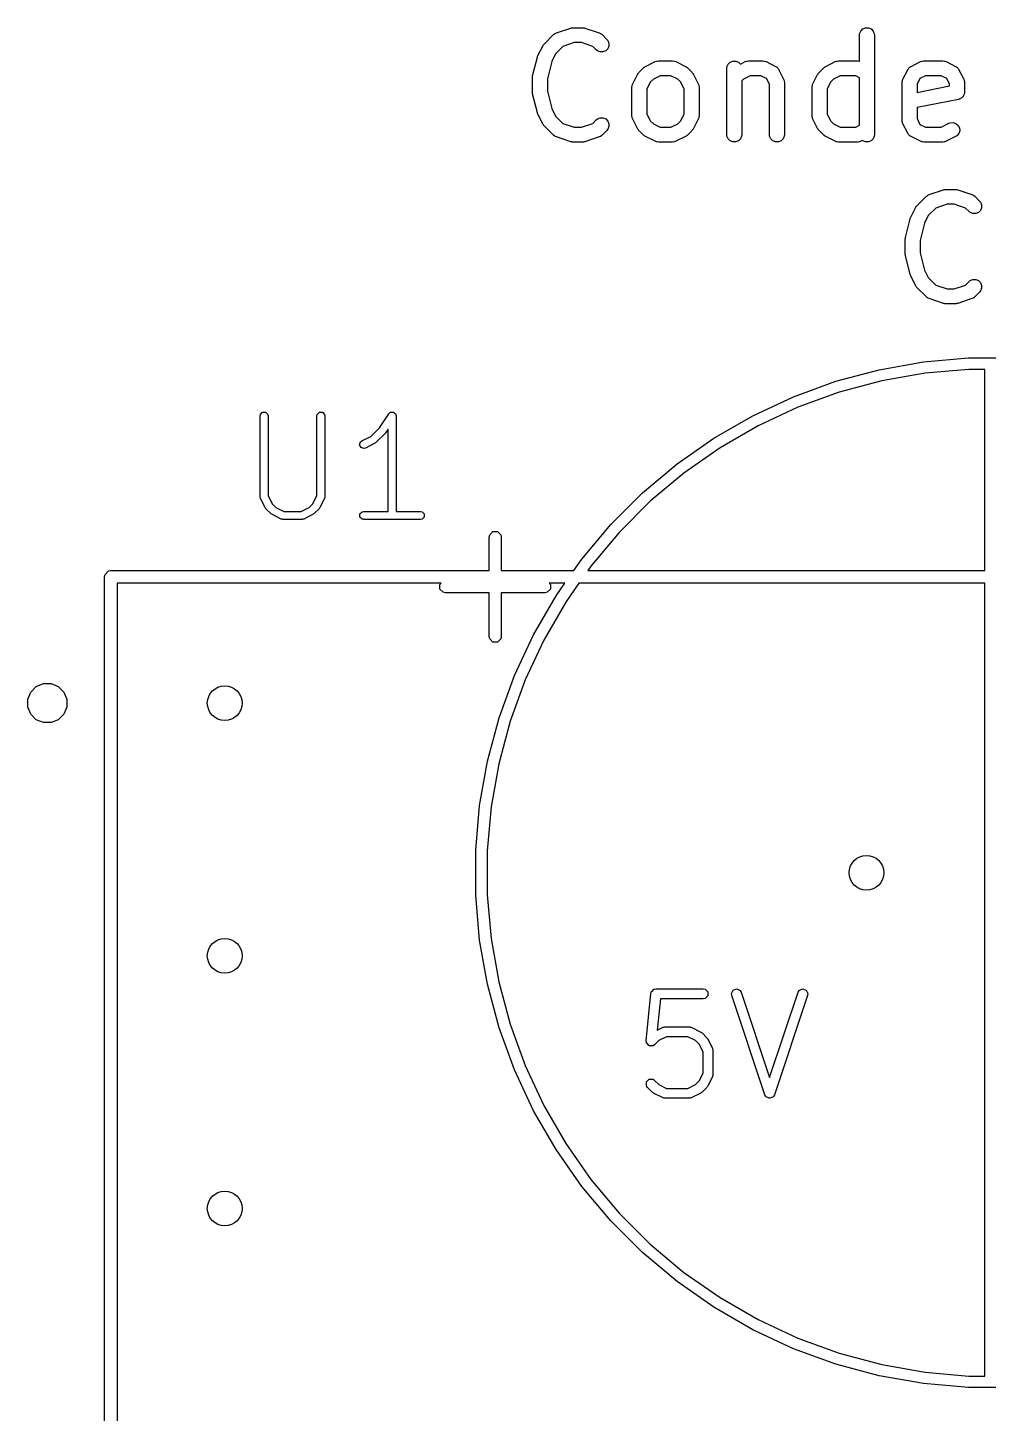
# Model space of a CAD drawing. Header units: inches. Extents: x 0.4 to 11.3, y -7.9 to -0.4.
# Drawn here: x 3.858 to 4.238, y -2.797 to -2.249 of the extents above; entities that cross this region are included whole.
import ezdxf

# ---------------------------------------------------------------- set-up
doc = ezdxf.new("R2010")
doc.units = ezdxf.units.IN
doc.header["$MEASUREMENT"] = 0
doc.layers.add('F.Silkscreen', color=41, linetype='CONTINUOUS', true_color=0xf2eda1)

msp = doc.modelspace()

# ---------------------------------------------------------------- linework, layer by layer
at = {"layer": 'F.Silkscreen', "linetype": 'CONTINUOUS'}
for p, q in [((4.06265, -2.2553), (4.0664, -2.25155)), ((4.0664, -2.25155), (4.06684, -2.25118)), ((4.06684, -2.25118), (4.06694, -2.25114)), ((4.06694, -2.25114), (4.06702, -2.25107)), ((4.06702, -2.25107), (4.06755, -2.25084)), ((4.06755, -2.25084), (4.07318, -2.24896)), ((4.07318, -2.24896), (4.07346, -2.2489)), ((4.07346, -2.2489), (4.07353, -2.24887)), ((4.07353, -2.24887), (4.07364, -2.24886)), ((4.07364, -2.24886), (4.07374, -2.24883)), ((4.07374, -2.24883), (4.07382, -2.24884)), ((4.07382, -2.24884), (4.07411, -2.24881)), ((4.07411, -2.24881), (4.07786, -2.24881)), ((4.07786, -2.24881), (4.07815, -2.24884)), ((4.07815, -2.24884), (4.07823, -2.24883)), ((4.07823, -2.24883), (4.07833, -2.24886)), ((4.07833, -2.24886), (4.07844, -2.24887)), ((4.07844, -2.24887), (4.07851, -2.2489)), ((4.07851, -2.2489), (4.07879, -2.24896)), ((4.07879, -2.24896), (4.08442, -2.25084)), ((4.08442, -2.25084), (4.08495, -2.25107)), ((4.08495, -2.25107), (4.08503, -2.25114)), ((4.08503, -2.25114), (4.08512, -2.25118)), ((4.08512, -2.25118), (4.08557, -2.25155)), ((4.08557, -2.25155), (4.08745, -2.25343)), ((4.08745, -2.25343), (4.08781, -2.25387)), ((4.08781, -2.25387), (4.08825, -2.25494)), ((4.18739, -2.25176), (4.18745, -2.25119)), ((4.18739, -2.26205), (4.18739, -2.25176)), ((4.18745, -2.25119), (4.18789, -2.25012)), ((4.18789, -2.25012), (4.1887, -2.24931)), ((4.1887, -2.24931), (4.18977, -2.24887)), ((4.18977, -2.24887), (4.19092, -2.24887)), ((4.19092, -2.24887), (4.19199, -2.24931)), ((4.19199, -2.24931), (4.1928, -2.25012)), ((4.1928, -2.25012), (4.19324, -2.25119)), ((4.19324, -2.25119), (4.1933, -2.25176)), ((4.1933, -2.25176), (4.1933, -2.29113)), ((4.06022, -2.25982), (4.06209, -2.25607)), ((4.06209, -2.25607), (4.06225, -2.25582)), ((4.06225, -2.25582), (4.06228, -2.25575)), ((4.06228, -2.25575), (4.06235, -2.25567)), ((4.06235, -2.25567), (4.0624, -2.25558)), ((4.0624, -2.25558), (4.06246, -2.25553)), ((4.06246, -2.25553), (4.06265, -2.2553)), ((4.06716, -2.25914), (4.06565, -2.26217)), ((4.07008, -2.25622), (4.06716, -2.25914)), ((4.07459, -2.25472), (4.07008, -2.25622)), ((4.07738, -2.25472), (4.07459, -2.25472)), ((4.08189, -2.25622), (4.07738, -2.25472)), ((4.08327, -2.2576), (4.08189, -2.25622)), ((4.08372, -2.25797), (4.08327, -2.2576)), ((4.08478, -2.25841), (4.08372, -2.25797)), ((4.08593, -2.25841), (4.08478, -2.25841)), ((4.087, -2.25797), (4.08593, -2.25841)), ((4.08781, -2.25715), (4.087, -2.25797)), ((4.08825, -2.25609), (4.08781, -2.25715)), ((4.08825, -2.25494), (4.08825, -2.25609)), ((4.05812, -2.26792), (4.06, -2.26042)), ((4.06, -2.26042), (4.06001, -2.26038)), ((4.06001, -2.26036), (4.0601, -2.26012)), ((4.06001, -2.26038), (4.06001, -2.26036)), ((4.0601, -2.26012), (4.06019, -2.25988)), ((4.06019, -2.25988), (4.0602, -2.25986)), ((4.0602, -2.25986), (4.06022, -2.25982)), ((4.06565, -2.26217), (4.06394, -2.269)), ((4.10014, -2.26655), (4.10202, -2.26467)), ((4.10202, -2.26467), (4.10224, -2.26449)), ((4.10224, -2.26449), (4.1023, -2.26443)), ((4.1023, -2.26443), (4.10238, -2.26437)), ((4.10238, -2.26437), (4.10247, -2.26431)), ((4.10247, -2.26431), (4.10254, -2.26428)), ((4.10254, -2.26428), (4.10279, -2.26412)), ((4.10279, -2.26412), (4.10653, -2.26225)), ((4.10653, -2.26225), (4.10708, -2.26204)), ((4.10708, -2.26204), (4.10718, -2.26203)), ((4.10718, -2.26203), (4.10728, -2.26199)), ((4.10728, -2.26199), (4.10786, -2.26194)), ((4.10786, -2.26194), (4.11348, -2.26194)), ((4.11348, -2.26194), (4.11406, -2.26199)), ((4.11406, -2.26199), (4.11415, -2.26203)), ((4.11415, -2.26203), (4.11426, -2.26204)), ((4.11426, -2.26204), (4.1148, -2.26225)), ((4.1148, -2.26225), (4.11855, -2.26412)), ((4.11855, -2.26412), (4.1188, -2.26428)), ((4.1188, -2.26428), (4.11887, -2.26431)), ((4.11887, -2.26431), (4.11895, -2.26437)), ((4.11895, -2.26437), (4.11904, -2.26443)), ((4.11904, -2.26443), (4.11909, -2.26449)), ((4.11909, -2.26449), (4.11932, -2.26467)), ((4.11932, -2.26467), (4.12119, -2.26655)), ((4.1349, -2.26489), (4.13496, -2.26431)), ((4.13496, -2.26431), (4.1354, -2.26325)), ((4.1354, -2.26325), (4.13621, -2.26243)), ((4.13621, -2.26243), (4.13728, -2.26199)), ((4.13728, -2.26199), (4.13843, -2.26199)), ((4.13843, -2.26199), (4.13949, -2.26243)), ((4.13949, -2.26243), (4.14026, -2.2632)), ((4.14026, -2.2632), (4.14216, -2.26225)), ((4.14216, -2.26225), (4.1427, -2.26204)), ((4.1427, -2.26204), (4.1428, -2.26203)), ((4.1428, -2.26203), (4.1429, -2.26199)), ((4.1429, -2.26199), (4.14348, -2.26194)), ((4.14348, -2.26194), (4.1491, -2.26194)), ((4.1491, -2.26194), (4.14968, -2.26199)), ((4.14968, -2.26199), (4.14977, -2.26203)), ((4.14977, -2.26203), (4.14988, -2.26204)), ((4.14988, -2.26204), (4.15042, -2.26225)), ((4.15042, -2.26225), (4.15417, -2.26412)), ((4.15417, -2.26412), (4.15427, -2.26418)), ((4.15427, -2.26418), (4.15431, -2.2642)), ((4.15431, -2.2642), (4.15437, -2.26425)), ((4.15437, -2.26425), (4.15466, -2.26443)), ((4.15466, -2.26443), (4.1549, -2.26471)), ((4.1549, -2.26471), (4.15518, -2.26495)), ((4.17138, -2.26655), (4.17326, -2.26467)), ((4.17326, -2.26467), (4.17349, -2.26449)), ((4.17349, -2.26449), (4.17354, -2.26443)), ((4.17354, -2.26443), (4.17363, -2.26437)), ((4.17363, -2.26437), (4.17371, -2.26431)), ((4.17371, -2.26431), (4.17378, -2.26428)), ((4.17378, -2.26428), (4.17403, -2.26412)), ((4.17403, -2.26412), (4.17778, -2.26225)), ((4.17778, -2.26225), (4.17832, -2.26204)), ((4.17832, -2.26204), (4.17842, -2.26203)), ((4.17842, -2.26203), (4.17852, -2.26199)), ((4.17852, -2.26199), (4.1791, -2.26194)), ((4.1791, -2.26194), (4.1866, -2.26194)), ((4.1866, -2.26194), (4.18717, -2.26199)), ((4.18717, -2.26199), (4.18727, -2.26203)), ((4.18727, -2.26203), (4.18738, -2.26204)), ((4.18738, -2.26204), (4.18739, -2.26205)), ((4.20676, -2.26495), (4.20704, -2.26471)), ((4.20704, -2.26471), (4.20728, -2.26443)), ((4.20728, -2.26443), (4.20757, -2.26425)), ((4.20757, -2.26425), (4.20763, -2.2642)), ((4.20763, -2.2642), (4.20768, -2.26418)), ((4.20768, -2.26418), (4.20777, -2.26412)), ((4.20777, -2.26412), (4.21152, -2.26225)), ((4.21152, -2.26225), (4.21206, -2.26204)), ((4.21206, -2.26204), (4.21217, -2.26203)), ((4.21217, -2.26203), (4.21227, -2.26199)), ((4.21227, -2.26199), (4.21284, -2.26194)), ((4.21284, -2.26194), (4.22034, -2.26194)), ((4.22034, -2.26194), (4.22092, -2.26199)), ((4.22092, -2.26199), (4.22102, -2.26203)), ((4.22102, -2.26203), (4.22112, -2.26204)), ((4.22112, -2.26204), (4.22166, -2.26225)), ((4.22166, -2.26225), (4.22541, -2.26412)), ((4.22541, -2.26412), (4.22551, -2.26418)), ((4.22551, -2.26418), (4.22555, -2.2642)), ((4.22555, -2.2642), (4.22561, -2.26425)), ((4.22561, -2.26425), (4.2259, -2.26443)), ((4.2259, -2.26443), (4.22614, -2.26471)), ((4.22614, -2.26471), (4.22642, -2.26495)), ((4.05803, -2.26864), (4.05804, -2.26854)), ((4.05803, -2.27426), (4.05803, -2.26864)), ((4.05804, -2.26849), (4.05807, -2.26828)), ((4.05804, -2.26854), (4.05804, -2.26849)), ((4.05807, -2.26828), (4.05809, -2.26806)), ((4.05809, -2.26806), (4.05811, -2.26802)), ((4.05811, -2.26802), (4.05812, -2.26792)), ((4.06394, -2.269), (4.06394, -2.2739)), ((4.09772, -2.27107), (4.09959, -2.26732)), ((4.09959, -2.26732), (4.09975, -2.26707)), ((4.09975, -2.26707), (4.09978, -2.267)), ((4.09978, -2.267), (4.09984, -2.26692)), ((4.09984, -2.26692), (4.0999, -2.26683)), ((4.0999, -2.26683), (4.09996, -2.26678)), ((4.09996, -2.26678), (4.10014, -2.26655)), ((4.10585, -2.26919), (4.10466, -2.27039)), ((4.10855, -2.26784), (4.10585, -2.26919)), ((4.11278, -2.26784), (4.10855, -2.26784)), ((4.11548, -2.26919), (4.11278, -2.26784)), ((4.11668, -2.27039), (4.11548, -2.26919)), ((4.12119, -2.26655), (4.12138, -2.26678)), ((4.12138, -2.26678), (4.12144, -2.26683)), ((4.12144, -2.26683), (4.12149, -2.26692)), ((4.12149, -2.26692), (4.12156, -2.267)), ((4.12156, -2.267), (4.12159, -2.26707)), ((4.12159, -2.26707), (4.12174, -2.26732)), ((4.12174, -2.26732), (4.12362, -2.27107)), ((4.1349, -2.29113), (4.1349, -2.26489)), ((4.14148, -2.26919), (4.1408, -2.26986)), ((4.1408, -2.26986), (4.1408, -2.29113)), ((4.14417, -2.26784), (4.14148, -2.26919)), ((4.1484, -2.26784), (4.14417, -2.26784)), ((4.15065, -2.26896), (4.1484, -2.26784)), ((4.15177, -2.27121), (4.15065, -2.26896)), ((4.15518, -2.26495), (4.15537, -2.26524)), ((4.15537, -2.26524), (4.15541, -2.2653)), ((4.15541, -2.2653), (4.15543, -2.26535)), ((4.15543, -2.26535), (4.15549, -2.26544)), ((4.15549, -2.26544), (4.15737, -2.26919)), ((4.15737, -2.26919), (4.15757, -2.26973)), ((4.15757, -2.26973), (4.15758, -2.26984)), ((4.15758, -2.26984), (4.15762, -2.26994)), ((4.15762, -2.26994), (4.15768, -2.27051)), ((4.16896, -2.27107), (4.17083, -2.26732)), ((4.17083, -2.26732), (4.17099, -2.26707)), ((4.17099, -2.26707), (4.17102, -2.267)), ((4.17102, -2.267), (4.17108, -2.26692)), ((4.17108, -2.26692), (4.17114, -2.26683)), ((4.17114, -2.26683), (4.1712, -2.26678)), ((4.1712, -2.26678), (4.17138, -2.26655)), ((4.1771, -2.26919), (4.1759, -2.27039)), ((4.17979, -2.26784), (4.1771, -2.26919)), ((4.1859, -2.26784), (4.17979, -2.26784)), ((4.18739, -2.26859), (4.1859, -2.26784)), ((4.18739, -2.28743), (4.18739, -2.26859)), ((4.20427, -2.27051), (4.20432, -2.26994)), ((4.20432, -2.26994), (4.20436, -2.26984)), ((4.20436, -2.26984), (4.20437, -2.26973)), ((4.20437, -2.26973), (4.20458, -2.26919)), ((4.20458, -2.26919), (4.20645, -2.26544)), ((4.20645, -2.26544), (4.20651, -2.26535)), ((4.20651, -2.26535), (4.20653, -2.2653)), ((4.20653, -2.2653), (4.20658, -2.26524)), ((4.20658, -2.26524), (4.20676, -2.26495)), ((4.21129, -2.26896), (4.21017, -2.27121)), ((4.21354, -2.26784), (4.21129, -2.26896)), ((4.21964, -2.26784), (4.21354, -2.26784)), ((4.22189, -2.26896), (4.21964, -2.26784)), ((4.22301, -2.27121), (4.22189, -2.26896)), ((4.22642, -2.26495), (4.22661, -2.26524)), ((4.22661, -2.26524), (4.22666, -2.2653)), ((4.22666, -2.2653), (4.22667, -2.26535)), ((4.22667, -2.26535), (4.22673, -2.26544)), ((4.22673, -2.26544), (4.22861, -2.26919)), ((4.22861, -2.26919), (4.22881, -2.26973)), ((4.22881, -2.26973), (4.22882, -2.26984)), ((4.22882, -2.26984), (4.22886, -2.26994)), ((4.22886, -2.26994), (4.22892, -2.27051)), ((4.05804, -2.27436), (4.05803, -2.27426)), ((4.05804, -2.27441), (4.05804, -2.27436)), ((4.05807, -2.27462), (4.05804, -2.27441)), ((4.05809, -2.27484), (4.05807, -2.27462)), ((4.05811, -2.27488), (4.05809, -2.27484)), ((4.05812, -2.27498), (4.05811, -2.27488)), ((4.06, -2.28248), (4.05812, -2.27498)), ((4.06394, -2.2739), (4.06565, -2.28073)), ((4.0974, -2.27239), (4.09746, -2.27181)), ((4.0974, -2.28364), (4.0974, -2.27239)), ((4.09746, -2.27181), (4.0975, -2.27171)), ((4.0975, -2.27171), (4.09751, -2.27161)), ((4.09751, -2.27161), (4.09772, -2.27107)), ((4.10466, -2.27039), (4.10331, -2.27308)), ((4.10331, -2.27308), (4.10331, -2.28294)), ((4.11803, -2.27308), (4.11668, -2.27039)), ((4.11803, -2.28294), (4.11803, -2.27308)), ((4.12362, -2.27107), (4.12383, -2.27161)), ((4.12383, -2.27161), (4.12383, -2.27171)), ((4.12383, -2.27171), (4.12387, -2.27181)), ((4.12387, -2.27181), (4.12393, -2.27239)), ((4.12393, -2.27239), (4.12393, -2.28364)), ((4.15177, -2.29113), (4.15177, -2.27121)), ((4.15768, -2.27051), (4.15768, -2.29113)), ((4.16864, -2.27239), (4.1687, -2.27181)), ((4.16864, -2.28364), (4.16864, -2.27239)), ((4.1687, -2.27181), (4.16874, -2.27171)), ((4.16874, -2.27171), (4.16875, -2.27161)), ((4.16875, -2.27161), (4.16896, -2.27107)), ((4.1759, -2.27039), (4.17455, -2.27308)), ((4.17455, -2.27308), (4.17455, -2.28294)), ((4.20427, -2.28551), (4.20427, -2.27051)), ((4.21017, -2.27121), (4.21017, -2.27441)), ((4.21017, -2.27441), (4.22301, -2.27184)), ((4.22301, -2.27184), (4.22301, -2.27121)), ((4.22853, -2.27563), (4.22842, -2.2759)), ((4.22869, -2.27539), (4.22853, -2.27563)), ((4.22875, -2.27511), (4.22869, -2.27539)), ((4.22886, -2.27484), (4.22875, -2.27511)), ((4.22892, -2.27426), (4.22886, -2.27484)), ((4.22892, -2.27051), (4.22892, -2.27426)), ((4.06565, -2.28073), (4.06716, -2.28376)), ((4.22654, -2.27716), (4.21017, -2.28043)), ((4.21017, -2.28043), (4.21017, -2.28481)), ((4.2271, -2.27699), (4.22654, -2.27716)), ((4.22734, -2.27683), (4.2271, -2.27699)), ((4.22761, -2.27672), (4.22734, -2.27683)), ((4.22781, -2.27651), (4.22761, -2.27672)), ((4.22806, -2.27635), (4.22781, -2.27651)), ((4.22822, -2.27611), (4.22806, -2.27635)), ((4.22842, -2.2759), (4.22822, -2.27611)), ((4.06001, -2.28252), (4.06, -2.28248)), ((4.06001, -2.28254), (4.06001, -2.28252)), ((4.0601, -2.28278), (4.06001, -2.28254)), ((4.06019, -2.28302), (4.0601, -2.28278)), ((4.0602, -2.28304), (4.06019, -2.28302)), ((4.06022, -2.28308), (4.0602, -2.28304)), ((4.06209, -2.28683), (4.06022, -2.28308)), ((4.06716, -2.28376), (4.07008, -2.28668)), ((4.07008, -2.28668), (4.07459, -2.28818)), ((4.07738, -2.28818), (4.08189, -2.28668)), ((4.08189, -2.28668), (4.08327, -2.2853)), ((4.08327, -2.2853), (4.08372, -2.28493)), ((4.08372, -2.28493), (4.08478, -2.28449)), ((4.08478, -2.28449), (4.08593, -2.28449)), ((4.08593, -2.28449), (4.087, -2.28493)), ((4.087, -2.28493), (4.08781, -2.28574)), ((4.08781, -2.28574), (4.08825, -2.28681)), ((4.08825, -2.28681), (4.08825, -2.28796)), ((4.09746, -2.28421), (4.0974, -2.28364)), ((4.0975, -2.28431), (4.09746, -2.28421)), ((4.09751, -2.28442), (4.0975, -2.28431)), ((4.09772, -2.28496), (4.09751, -2.28442)), ((4.09959, -2.28871), (4.09772, -2.28496)), ((4.10331, -2.28294), (4.10466, -2.28564)), ((4.10466, -2.28564), (4.10585, -2.28683)), ((4.11548, -2.28683), (4.11668, -2.28564)), ((4.11668, -2.28564), (4.11803, -2.28294)), ((4.12362, -2.28496), (4.12174, -2.28871)), ((4.12383, -2.28442), (4.12362, -2.28496)), ((4.12387, -2.28421), (4.12383, -2.28431)), ((4.12383, -2.28431), (4.12383, -2.28442)), ((4.12393, -2.28364), (4.12387, -2.28421)), ((4.1687, -2.28421), (4.16864, -2.28364)), ((4.16874, -2.28431), (4.1687, -2.28421)), ((4.16875, -2.28442), (4.16874, -2.28431)), ((4.16896, -2.28496), (4.16875, -2.28442)), ((4.17083, -2.28871), (4.16896, -2.28496)), ((4.17455, -2.28294), (4.1759, -2.28564)), ((4.1759, -2.28564), (4.1771, -2.28683)), ((4.20432, -2.28609), (4.20427, -2.28551)), ((4.20436, -2.28618), (4.20432, -2.28609)), ((4.20437, -2.28629), (4.20436, -2.28618)), ((4.20458, -2.28683), (4.20437, -2.28629)), ((4.21017, -2.28481), (4.21129, -2.28706)), ((4.21964, -2.28818), (4.22277, -2.28662)), ((4.22277, -2.28662), (4.22331, -2.28641)), ((4.22331, -2.28641), (4.22446, -2.28633)), ((4.22446, -2.28633), (4.22555, -2.28669)), ((4.22555, -2.28669), (4.22642, -2.28745)), ((4.06225, -2.28708), (4.06209, -2.28683)), ((4.06228, -2.28715), (4.06225, -2.28708)), ((4.06235, -2.28723), (4.06228, -2.28715)), ((4.0624, -2.28732), (4.06235, -2.28723)), ((4.06246, -2.28737), (4.0624, -2.28732)), ((4.06265, -2.2876), (4.06246, -2.28737)), ((4.0664, -2.29135), (4.06265, -2.2876)), ((4.06684, -2.29171), (4.0664, -2.29135)), ((4.06694, -2.29176), (4.06684, -2.29171)), ((4.06702, -2.29183), (4.06694, -2.29176)), ((4.06755, -2.29206), (4.06702, -2.29183)), ((4.07318, -2.29394), (4.06755, -2.29206)), ((4.07459, -2.28818), (4.07738, -2.28818)), ((4.08442, -2.29206), (4.07879, -2.29394)), ((4.08495, -2.29183), (4.08442, -2.29206)), ((4.08503, -2.29176), (4.08495, -2.29183)), ((4.08512, -2.29171), (4.08503, -2.29176)), ((4.08557, -2.29135), (4.08512, -2.29171)), ((4.08745, -2.28947), (4.08557, -2.29135)), ((4.08781, -2.28903), (4.08745, -2.28947)), ((4.08825, -2.28796), (4.08781, -2.28903)), ((4.09975, -2.28895), (4.09959, -2.28871)), ((4.09978, -2.28903), (4.09975, -2.28895)), ((4.09984, -2.28911), (4.09978, -2.28903)), ((4.0999, -2.2892), (4.09984, -2.28911)), ((4.09996, -2.28925), (4.0999, -2.2892)), ((4.10014, -2.28947), (4.09996, -2.28925)), ((4.10202, -2.29135), (4.10014, -2.28947)), ((4.10224, -2.29153), (4.10202, -2.29135)), ((4.1023, -2.29159), (4.10224, -2.29153)), ((4.10238, -2.29165), (4.1023, -2.29159)), ((4.10247, -2.29171), (4.10238, -2.29165)), ((4.10254, -2.29174), (4.10247, -2.29171)), ((4.10279, -2.2919), (4.10254, -2.29174)), ((4.10653, -2.29378), (4.10279, -2.2919)), ((4.10585, -2.28683), (4.10855, -2.28818)), ((4.10855, -2.28818), (4.11278, -2.28818)), ((4.11278, -2.28818), (4.11548, -2.28683)), ((4.11855, -2.2919), (4.1148, -2.29378)), ((4.1188, -2.29174), (4.11855, -2.2919)), ((4.11887, -2.29171), (4.1188, -2.29174)), ((4.11895, -2.29165), (4.11887, -2.29171)), ((4.11904, -2.29159), (4.11895, -2.29165)), ((4.11909, -2.29153), (4.11904, -2.29159)), ((4.11932, -2.29135), (4.11909, -2.29153)), ((4.12119, -2.28947), (4.11932, -2.29135)), ((4.12138, -2.28925), (4.12119, -2.28947)), ((4.12144, -2.2892), (4.12138, -2.28925)), ((4.12149, -2.28911), (4.12144, -2.2892)), ((4.12156, -2.28903), (4.12149, -2.28911)), ((4.12159, -2.28895), (4.12156, -2.28903)), ((4.12174, -2.28871), (4.12159, -2.28895)), ((4.13496, -2.29171), (4.1349, -2.29113)), ((4.1354, -2.29278), (4.13496, -2.29171)), ((4.14075, -2.29171), (4.14031, -2.29278)), ((4.1408, -2.29113), (4.14075, -2.29171)), ((4.15183, -2.29171), (4.15177, -2.29113)), ((4.15227, -2.29278), (4.15183, -2.29171)), ((4.15762, -2.29171), (4.15718, -2.29278)), ((4.15768, -2.29113), (4.15762, -2.29171)), ((4.17099, -2.28895), (4.17083, -2.28871)), ((4.17102, -2.28903), (4.17099, -2.28895)), ((4.17108, -2.28911), (4.17102, -2.28903)), ((4.17114, -2.2892), (4.17108, -2.28911)), ((4.1712, -2.28925), (4.17114, -2.2892)), ((4.17138, -2.28947), (4.1712, -2.28925)), ((4.17326, -2.29135), (4.17138, -2.28947)), ((4.17349, -2.29153), (4.17326, -2.29135)), ((4.17354, -2.29159), (4.17349, -2.29153)), ((4.17363, -2.29165), (4.17354, -2.29159)), ((4.17371, -2.29171), (4.17363, -2.29165)), ((4.17378, -2.29174), (4.17371, -2.29171)), ((4.17403, -2.2919), (4.17378, -2.29174)), ((4.17778, -2.29378), (4.17403, -2.2919)), ((4.1771, -2.28683), (4.17979, -2.28818)), ((4.17979, -2.28818), (4.1859, -2.28818)), ((4.1859, -2.28818), (4.18739, -2.28743)), ((4.19324, -2.29171), (4.1928, -2.29278)), ((4.1933, -2.29113), (4.19324, -2.29171)), ((4.20645, -2.29058), (4.20458, -2.28683)), ((4.20651, -2.29068), (4.20645, -2.29058)), ((4.20653, -2.29072), (4.20651, -2.29068)), ((4.20658, -2.29078), (4.20653, -2.29072)), ((4.20676, -2.29107), (4.20658, -2.29078)), ((4.20704, -2.29131), (4.20676, -2.29107)), ((4.20728, -2.29159), (4.20704, -2.29131)), ((4.20757, -2.29178), (4.20728, -2.29159)), ((4.20763, -2.29183), (4.20757, -2.29178)), ((4.20768, -2.29184), (4.20763, -2.29183)), ((4.20777, -2.2919), (4.20768, -2.29184)), ((4.21152, -2.29378), (4.20777, -2.2919)), ((4.21129, -2.28706), (4.21354, -2.28818)), ((4.21354, -2.28818), (4.21964, -2.28818)), ((4.22541, -2.2919), (4.22166, -2.29378)), ((4.2259, -2.29159), (4.22541, -2.2919)), ((4.22666, -2.29072), (4.2259, -2.29159)), ((4.22642, -2.28745), (4.22694, -2.28848)), ((4.22702, -2.28963), (4.22666, -2.29072)), ((4.22694, -2.28848), (4.22702, -2.28963)), ((4.07346, -2.294), (4.07318, -2.29394)), ((4.07353, -2.29403), (4.07346, -2.294)), ((4.07364, -2.29404), (4.07353, -2.29403)), ((4.07374, -2.29406), (4.07364, -2.29404)), ((4.07382, -2.29406), (4.07374, -2.29406)), ((4.07411, -2.29409), (4.07382, -2.29406)), ((4.07786, -2.29409), (4.07411, -2.29409)), ((4.07815, -2.29406), (4.07786, -2.29409)), ((4.07823, -2.29406), (4.07815, -2.29406)), ((4.07833, -2.29404), (4.07823, -2.29406)), ((4.07844, -2.29403), (4.07833, -2.29404)), ((4.07851, -2.294), (4.07844, -2.29403)), ((4.07879, -2.29394), (4.07851, -2.294)), ((4.10708, -2.29398), (4.10653, -2.29378)), ((4.10718, -2.29399), (4.10708, -2.29398)), ((4.10728, -2.29403), (4.10718, -2.29399)), ((4.10786, -2.29409), (4.10728, -2.29403)), ((4.11348, -2.29409), (4.10786, -2.29409)), ((4.11406, -2.29403), (4.11348, -2.29409)), ((4.11415, -2.29399), (4.11406, -2.29403)), ((4.11426, -2.29398), (4.11415, -2.29399)), ((4.1148, -2.29378), (4.11426, -2.29398)), ((4.13621, -2.29359), (4.1354, -2.29278)), ((4.13728, -2.29403), (4.13621, -2.29359)), ((4.13843, -2.29403), (4.13728, -2.29403)), ((4.13949, -2.29359), (4.13843, -2.29403)), ((4.14031, -2.29278), (4.13949, -2.29359)), ((4.15308, -2.29359), (4.15227, -2.29278)), ((4.15415, -2.29403), (4.15308, -2.29359)), ((4.1553, -2.29403), (4.15415, -2.29403)), ((4.15636, -2.29359), (4.1553, -2.29403)), ((4.15718, -2.29278), (4.15636, -2.29359)), ((4.17832, -2.29398), (4.17778, -2.29378)), ((4.17842, -2.29399), (4.17832, -2.29398)), ((4.17852, -2.29403), (4.17842, -2.29399)), ((4.1791, -2.29409), (4.17852, -2.29403)), ((4.1866, -2.29409), (4.1791, -2.29409)), ((4.18717, -2.29403), (4.1866, -2.29409)), ((4.18727, -2.29399), (4.18717, -2.29403)), ((4.18738, -2.29398), (4.18727, -2.29399)), ((4.18792, -2.29378), (4.18738, -2.29398)), ((4.18857, -2.29345), (4.18792, -2.29378)), ((4.1887, -2.29359), (4.18857, -2.29345)), ((4.18977, -2.29403), (4.1887, -2.29359)), ((4.19092, -2.29403), (4.18977, -2.29403)), ((4.19199, -2.29359), (4.19092, -2.29403)), ((4.1928, -2.29278), (4.19199, -2.29359)), ((4.21206, -2.29398), (4.21152, -2.29378)), ((4.21217, -2.29399), (4.21206, -2.29398)), ((4.21227, -2.29403), (4.21217, -2.29399)), ((4.21284, -2.29409), (4.21227, -2.29403)), ((4.22034, -2.29409), (4.21284, -2.29409)), ((4.22092, -2.29403), (4.22034, -2.29409)), ((4.22102, -2.29399), (4.22092, -2.29403)), ((4.22112, -2.29398), (4.22102, -2.29399)), ((4.22166, -2.29378), (4.22112, -2.29398)), ((4.21499, -2.31481), (4.22061, -2.31294)), ((4.22061, -2.31294), (4.2209, -2.31287)), ((4.2209, -2.31287), (4.22097, -2.31284)), ((4.22097, -2.31284), (4.22107, -2.31283)), ((4.22107, -2.31283), (4.22118, -2.31281)), ((4.22118, -2.31281), (4.22125, -2.31282)), ((4.22125, -2.31282), (4.22155, -2.31279)), ((4.22155, -2.31279), (4.2253, -2.31279)), ((4.2253, -2.31279), (4.22559, -2.31282)), ((4.22559, -2.31282), (4.22566, -2.31281)), ((4.22566, -2.31281), (4.22577, -2.31283)), ((4.22577, -2.31283), (4.22587, -2.31284)), ((4.22587, -2.31284), (4.22594, -2.31287)), ((4.22594, -2.31287), (4.22623, -2.31294)), ((4.22623, -2.31294), (4.23185, -2.31481)), ((4.20972, -2.31972), (4.20978, -2.31964)), ((4.20978, -2.31964), (4.20984, -2.31955)), ((4.20984, -2.31955), (4.2099, -2.3195)), ((4.2099, -2.3195), (4.21008, -2.31928)), ((4.21008, -2.31928), (4.21383, -2.31553)), ((4.21383, -2.31553), (4.21428, -2.31516)), ((4.21428, -2.31516), (4.21438, -2.31512)), ((4.21438, -2.31512), (4.21446, -2.31505)), ((4.21446, -2.31505), (4.21499, -2.31481)), ((4.22202, -2.31869), (4.21752, -2.3202)), ((4.22482, -2.31869), (4.22202, -2.31869)), ((4.22932, -2.3202), (4.22482, -2.31869)), ((4.23185, -2.31481), (4.23238, -2.31505)), ((4.23238, -2.31505), (4.23246, -2.31512)), ((4.23246, -2.31512), (4.23256, -2.31516)), ((4.23256, -2.31516), (4.23301, -2.31553)), ((4.23301, -2.31553), (4.23488, -2.3174)), ((4.23488, -2.3174), (4.23525, -2.31785)), ((4.23525, -2.31785), (4.23569, -2.31891)), ((4.23569, -2.31891), (4.23569, -2.32007)), ((4.20556, -2.3319), (4.20743, -2.3244)), ((4.20743, -2.3244), (4.20745, -2.32436)), ((4.20745, -2.32433), (4.20754, -2.32409)), ((4.20745, -2.32436), (4.20745, -2.32433)), ((4.20754, -2.32409), (4.20763, -2.32385)), ((4.20763, -2.32385), (4.20764, -2.32384)), ((4.20764, -2.32384), (4.20766, -2.32379)), ((4.20766, -2.32379), (4.20953, -2.32004)), ((4.20953, -2.32004), (4.20969, -2.3198)), ((4.20969, -2.3198), (4.20972, -2.31972)), ((4.2146, -2.32311), (4.21308, -2.32615)), ((4.21752, -2.3202), (4.2146, -2.32311)), ((4.23071, -2.32158), (4.22932, -2.3202)), ((4.23115, -2.32195), (4.23071, -2.32158)), ((4.23222, -2.32239), (4.23115, -2.32195)), ((4.23337, -2.32239), (4.23222, -2.32239)), ((4.23443, -2.32195), (4.23337, -2.32239)), ((4.23525, -2.32113), (4.23443, -2.32195)), ((4.23569, -2.32007), (4.23525, -2.32113)), ((4.21308, -2.32615), (4.21138, -2.33298)), ((4.20547, -2.33247), (4.20551, -2.33225)), ((4.20548, -2.33251), (4.20547, -2.33247)), ((4.20547, -2.33261), (4.20548, -2.33251)), ((4.20547, -2.33824), (4.20547, -2.33261)), ((4.20551, -2.33225), (4.20553, -2.33204)), ((4.20553, -2.33204), (4.20554, -2.332)), ((4.20554, -2.332), (4.20556, -2.3319)), ((4.21138, -2.33298), (4.21138, -2.33787)), ((4.20548, -2.33834), (4.20547, -2.33824)), ((4.20547, -2.33838), (4.20548, -2.33834)), ((4.20551, -2.3386), (4.20547, -2.33838)), ((4.20553, -2.33881), (4.20551, -2.3386)), ((4.20554, -2.33885), (4.20553, -2.33881)), ((4.20556, -2.33895), (4.20554, -2.33885)), ((4.20743, -2.34645), (4.20556, -2.33895)), ((4.21138, -2.33787), (4.21308, -2.34471)), ((4.20745, -2.3465), (4.20743, -2.34645)), ((4.20745, -2.34652), (4.20745, -2.3465)), ((4.20754, -2.34676), (4.20745, -2.34652)), ((4.20763, -2.347), (4.20754, -2.34676)), ((4.20764, -2.34702), (4.20763, -2.347)), ((4.20766, -2.34706), (4.20764, -2.34702)), ((4.20953, -2.35081), (4.20766, -2.34706)), ((4.21308, -2.34471), (4.2146, -2.34774)), ((4.20969, -2.35106), (4.20953, -2.35081)), ((4.20972, -2.35113), (4.20969, -2.35106)), ((4.20978, -2.35121), (4.20972, -2.35113)), ((4.20984, -2.3513), (4.20978, -2.35121)), ((4.2099, -2.35135), (4.20984, -2.3513)), ((4.21008, -2.35157), (4.2099, -2.35135)), ((4.21383, -2.35532), (4.21008, -2.35157)), ((4.2146, -2.34774), (4.21752, -2.35066)), ((4.21752, -2.35066), (4.22202, -2.35216)), ((4.22202, -2.35216), (4.22482, -2.35216)), ((4.22482, -2.35216), (4.22932, -2.35066)), ((4.22932, -2.35066), (4.23071, -2.34927)), ((4.23071, -2.34927), (4.23115, -2.34891)), ((4.23115, -2.34891), (4.23222, -2.34847)), ((4.23222, -2.34847), (4.23337, -2.34847)), ((4.23337, -2.34847), (4.23443, -2.34891)), ((4.23443, -2.34891), (4.23525, -2.34972)), ((4.23525, -2.34972), (4.23569, -2.35079)), ((4.23569, -2.35194), (4.23525, -2.353)), ((4.23569, -2.35079), (4.23569, -2.35194)), ((4.21428, -2.35569), (4.21383, -2.35532)), ((4.21438, -2.35573), (4.21428, -2.35569)), ((4.21446, -2.3558), (4.21438, -2.35573)), ((4.21499, -2.35604), (4.21446, -2.3558)), ((4.22061, -2.35791), (4.21499, -2.35604)), ((4.2209, -2.35798), (4.22061, -2.35791)), ((4.22097, -2.35801), (4.2209, -2.35798)), ((4.22107, -2.35802), (4.22097, -2.35801)), ((4.22118, -2.35804), (4.22107, -2.35802)), ((4.22125, -2.35804), (4.22118, -2.35804)), ((4.22155, -2.35806), (4.22125, -2.35804)), ((4.2253, -2.35806), (4.22155, -2.35806)), ((4.22559, -2.35804), (4.2253, -2.35806)), ((4.22566, -2.35804), (4.22559, -2.35804)), ((4.22577, -2.35802), (4.22566, -2.35804)), ((4.22587, -2.35801), (4.22577, -2.35802)), ((4.22594, -2.35798), (4.22587, -2.35801)), ((4.22623, -2.35791), (4.22594, -2.35798)), ((4.23185, -2.35604), (4.22623, -2.35791)), ((4.23238, -2.3558), (4.23185, -2.35604)), ((4.23246, -2.35573), (4.23238, -2.3558)), ((4.23256, -2.35569), (4.23246, -2.35573)), ((4.23301, -2.35532), (4.23256, -2.35569)), ((4.23488, -2.35345), (4.23301, -2.35532)), ((4.23525, -2.353), (4.23488, -2.35345)), ((4.21274, -2.38108), (4.23046, -2.37952)), ((4.23046, -2.37952), (4.24825, -2.37952)), ((4.17803, -2.38877), (4.19522, -2.38416)), ((4.19522, -2.38416), (4.21274, -2.38108)), ((4.23066, -2.38406), (4.21333, -2.38557)), ((4.23699, -2.38406), (4.23066, -2.38406)), ((4.23699, -2.46364), (4.23699, -2.38406)), ((4.16131, -2.39485), (4.17803, -2.38877)), ((4.1962, -2.38859), (4.17939, -2.39309)), ((4.21333, -2.38557), (4.1962, -2.38859)), ((4.14519, -2.40237), (4.16131, -2.39485)), ((4.17939, -2.39309), (4.16305, -2.39904)), ((3.95032, -2.4025), (3.95044, -2.4019)), ((3.95044, -2.4019), (3.95129, -2.40104)), ((3.95129, -2.40104), (3.9525, -2.40104)), ((3.9525, -2.40104), (3.95335, -2.4019)), ((3.95335, -2.4019), (3.95347, -2.4025)), ((3.97282, -2.4025), (3.97294, -2.4019)), ((3.97294, -2.4019), (3.97379, -2.40104)), ((3.97379, -2.40104), (3.97499, -2.40104)), ((3.97499, -2.40104), (3.97585, -2.4019)), ((3.97585, -2.4019), (3.97597, -2.4025)), ((3.99754, -2.40712), (4.0012, -2.40162)), ((4.0012, -2.40162), (4.00164, -2.40119)), ((4.00164, -2.40119), (4.00179, -2.40116)), ((4.00179, -2.40116), (4.00191, -2.40104)), ((4.00191, -2.40104), (4.00237, -2.40104)), ((4.00237, -2.40104), (4.00282, -2.40095)), ((4.00282, -2.40095), (4.00295, -2.40104)), ((4.00295, -2.40104), (4.00311, -2.40104)), ((4.00311, -2.40104), (4.00344, -2.40137)), ((4.00344, -2.40137), (4.00382, -2.40162)), ((4.00382, -2.40162), (4.00385, -2.40178)), ((4.00385, -2.40178), (4.00397, -2.4019)), ((4.00397, -2.4019), (4.00409, -2.4025)), ((4.16305, -2.39904), (4.14728, -2.4064)), ((3.95032, -2.43437), (3.95032, -2.4025)), ((3.95347, -2.4025), (3.95347, -2.434)), ((3.97282, -2.434), (3.97282, -2.4025)), ((3.97597, -2.4025), (3.97597, -2.43437)), ((3.99408, -2.41058), (3.99754, -2.40712)), ((4.00409, -2.4025), (4.00409, -2.44029)), ((4.12978, -2.41127), (4.14519, -2.40237)), ((4.14728, -2.4064), (4.13222, -2.41509)), ((3.98969, -2.41386), (3.99007, -2.41272)), ((3.99007, -2.41272), (3.99056, -2.41234)), ((3.99056, -2.41234), (3.99408, -2.41058)), ((3.99988, -2.40924), (3.99613, -2.41299)), ((3.99996, -2.40911), (3.99988, -2.40924)), ((4.00007, -2.409), (3.99996, -2.40911)), ((4.00094, -2.4077), (4.00007, -2.409)), ((4.00094, -2.44029), (4.00094, -2.4077)), ((4.11521, -2.42147), (4.12978, -2.41127)), ((3.99023, -2.41494), (3.98969, -2.41386)), ((3.99138, -2.41532), (3.99023, -2.41494)), ((3.99197, -2.41516), (3.99138, -2.41532)), ((3.99572, -2.41328), (3.99197, -2.41516)), ((3.99592, -2.41313), (3.99572, -2.41328)), ((3.99613, -2.41299), (3.99592, -2.41313)), ((4.13222, -2.41509), (4.11797, -2.42507)), ((4.10158, -2.43291), (4.11521, -2.42147)), ((4.11797, -2.42507), (4.10464, -2.43625)), ((3.95033, -2.43445), (3.95032, -2.43437)), ((3.95032, -2.43448), (3.95033, -2.43445)), ((3.95039, -2.43472), (3.95032, -2.43448)), ((3.95044, -2.43497), (3.95039, -2.43472)), ((3.95347, -2.434), (3.95506, -2.43719)), ((3.97122, -2.43719), (3.97282, -2.434)), ((3.97589, -2.43472), (3.97585, -2.43497)), ((3.97596, -2.43448), (3.97589, -2.43472)), ((3.97597, -2.43437), (3.97595, -2.43445)), ((3.97595, -2.43445), (3.97596, -2.43448)), ((4.089, -2.44549), (4.10158, -2.43291)), ((3.95046, -2.435), (3.95044, -2.43497)), ((3.95048, -2.43507), (3.95046, -2.435)), ((3.95236, -2.43882), (3.95048, -2.43507)), ((3.95251, -2.43902), (3.95236, -2.43882)), ((3.95265, -2.43923), (3.95251, -2.43902)), ((3.95453, -2.44111), (3.95265, -2.43923)), ((3.95506, -2.43719), (3.95658, -2.4387)), ((3.95658, -2.4387), (3.95976, -2.44029)), ((3.95976, -2.44029), (3.96652, -2.44029)), ((3.96652, -2.44029), (3.96971, -2.4387)), ((3.96971, -2.4387), (3.97122, -2.43719)), ((3.97363, -2.43923), (3.97175, -2.44111)), ((3.97377, -2.43902), (3.97363, -2.43923)), ((3.97392, -2.43882), (3.97377, -2.43902)), ((3.9758, -2.43507), (3.97392, -2.43882)), ((3.97582, -2.435), (3.9758, -2.43507)), ((3.97585, -2.43497), (3.97582, -2.435)), ((3.99066, -2.44041), (3.99126, -2.44029)), ((3.99126, -2.44029), (4.00094, -2.44029)), ((4.00409, -2.44029), (4.01376, -2.44029)), ((4.01376, -2.44029), (4.01436, -2.44041)), ((4.10464, -2.43625), (4.09234, -2.44855)), ((3.95474, -2.44125), (3.95453, -2.44111)), ((3.95494, -2.4414), (3.95474, -2.44125)), ((3.95869, -2.44328), (3.95494, -2.4414)), ((3.95876, -2.4433), (3.95869, -2.44328)), ((3.95879, -2.44332), (3.95876, -2.4433)), ((3.95904, -2.44337), (3.95879, -2.44332)), ((3.95928, -2.44344), (3.95904, -2.44337)), ((3.95932, -2.44343), (3.95928, -2.44344)), ((3.95939, -2.44344), (3.95932, -2.44343)), ((3.96689, -2.44344), (3.95939, -2.44344)), ((3.96697, -2.44343), (3.96689, -2.44344)), ((3.967, -2.44344), (3.96697, -2.44343)), ((3.96725, -2.44337), (3.967, -2.44344)), ((3.96749, -2.44332), (3.96725, -2.44337)), ((3.96752, -2.4433), (3.96749, -2.44332)), ((3.9676, -2.44328), (3.96752, -2.4433)), ((3.97135, -2.4414), (3.9676, -2.44328)), ((3.97154, -2.44125), (3.97135, -2.4414)), ((3.97175, -2.44111), (3.97154, -2.44125)), ((3.98981, -2.44127), (3.99066, -2.44041)), ((3.98981, -2.44247), (3.98981, -2.44127)), ((3.99066, -2.44332), (3.98981, -2.44247)), ((3.99126, -2.44344), (3.99066, -2.44332)), ((4.01376, -2.44344), (3.99126, -2.44344)), ((4.01436, -2.44332), (4.01376, -2.44344)), ((4.01436, -2.44041), (4.01522, -2.44127)), ((4.01522, -2.44247), (4.01436, -2.44332)), ((4.01522, -2.44127), (4.01522, -2.44247)), ((4.07756, -2.45912), (4.089, -2.44549)), ((4.04094, -2.45039), (4.04112, -2.44949)), ((4.04094, -2.46364), (4.04094, -2.45039)), ((4.04112, -2.44949), (4.0424, -2.44821)), ((4.0424, -2.44821), (4.04421, -2.44821)), ((4.04421, -2.44821), (4.04549, -2.44949)), ((4.04549, -2.44949), (4.04567, -2.45039)), ((4.04567, -2.45039), (4.04567, -2.46364)), ((4.09234, -2.44855), (4.08116, -2.46188)), ((4.07439, -2.46364), (4.07756, -2.45912)), ((4.08116, -2.46188), (4.07993, -2.46364)), ((3.88884, -2.46614), (3.88903, -2.46519)), ((3.88884, -3.26614), (3.88884, -2.46614)), ((3.88903, -2.46519), (3.89038, -2.46383)), ((3.89038, -2.46383), (3.89134, -2.46364)), ((3.89134, -2.46364), (4.04094, -2.46364)), ((4.04567, -2.46364), (4.07439, -2.46364)), ((4.07993, -2.46364), (4.23699, -2.46364)), ((4.02197, -2.46864), (3.89384, -2.46864)), ((3.89384, -2.46864), (3.89384, -3.26364)), ((4.02144, -2.46917), (4.02197, -2.46864)), ((4.02144, -2.47098), (4.02144, -2.46917)), ((4.02272, -2.47226), (4.02144, -2.47098)), ((4.02362, -2.47244), (4.02272, -2.47226)), ((4.04094, -2.47244), (4.02362, -2.47244)), ((4.04094, -2.48976), (4.04094, -2.47244)), ((4.06299, -2.47244), (4.04567, -2.47244)), ((4.04567, -2.47244), (4.04567, -2.48976)), ((4.0639, -2.47226), (4.06299, -2.47244)), ((4.06517, -2.47098), (4.0639, -2.47226)), ((4.07089, -2.46864), (4.06464, -2.46864)), ((4.06464, -2.46864), (4.06517, -2.46917)), ((4.06517, -2.46917), (4.06517, -2.47098)), ((4.06736, -2.47369), (4.07089, -2.46864)), ((4.07642, -2.46864), (4.07118, -2.47613)), ((4.23699, -2.46864), (4.07642, -2.46864)), ((4.23699, -2.78248), (4.23699, -2.46864)), ((4.05846, -2.4891), (4.06736, -2.47369)), ((4.07118, -2.47613), (4.06248, -2.49119)), ((4.05094, -2.50522), (4.05846, -2.4891)), ((4.04112, -2.49067), (4.04094, -2.48976)), ((4.0424, -2.49195), (4.04112, -2.49067)), ((4.04421, -2.49195), (4.0424, -2.49195)), ((4.04549, -2.49067), (4.04421, -2.49195)), ((4.04567, -2.48976), (4.04549, -2.49067)), ((4.06248, -2.49119), (4.05513, -2.50696)), ((4.04486, -2.52194), (4.05094, -2.50522)), ((3.85959, -2.51177), (3.86177, -2.50959)), ((3.86177, -2.50959), (3.86461, -2.50842)), ((3.86461, -2.50842), (3.86768, -2.50842)), ((3.86768, -2.50842), (3.87052, -2.50959)), ((3.87052, -2.50959), (3.87269, -2.51177)), ((4.05513, -2.50696), (4.04918, -2.52331)), ((3.85842, -2.51461), (3.85959, -2.51177)), ((3.85842, -2.51768), (3.85842, -2.51461)), ((3.87269, -2.51177), (3.87386, -2.51461)), ((3.87386, -2.51461), (3.87386, -2.51768)), ((3.85959, -2.52052), (3.85842, -2.51768)), ((3.86177, -2.52269), (3.85959, -2.52052)), ((3.87269, -2.52052), (3.87052, -2.52269)), ((3.87386, -2.51768), (3.87269, -2.52052)), ((4.04025, -2.53913), (4.04486, -2.52194)), ((3.86461, -2.52386), (3.86177, -2.52269)), ((3.86768, -2.52386), (3.86461, -2.52386)), ((3.87052, -2.52269), (3.86768, -2.52386)), ((4.04918, -2.52331), (4.04468, -2.54011)), ((4.03716, -2.55665), (4.04025, -2.53913)), ((4.04468, -2.54011), (4.04166, -2.55724)), ((4.03561, -2.57437), (4.03716, -2.55665)), ((4.04166, -2.55724), (4.04014, -2.57457)), ((4.03561, -2.57457), (4.03561, -2.57437)), ((4.03561, -2.59216), (4.03561, -2.57457)), ((4.04014, -2.57457), (4.04014, -2.59197)), ((4.03716, -2.60989), (4.03561, -2.59216)), ((4.04014, -2.59197), (4.04166, -2.60929)), ((4.04025, -2.62741), (4.03716, -2.60989)), ((4.04166, -2.60929), (4.04468, -2.62643)), ((4.04468, -2.62643), (4.04918, -2.64323)), ((4.04486, -2.64459), (4.04025, -2.62741)), ((4.10301, -2.64975), (4.10489, -2.631)), ((4.10489, -2.631), (4.10503, -2.63054)), ((4.10503, -2.63044), (4.10507, -2.6304)), ((4.10503, -2.63054), (4.10503, -2.63044)), ((4.10507, -2.6304), (4.10511, -2.63027)), ((4.10511, -2.63027), (4.10562, -2.62985)), ((4.10562, -2.62985), (4.10609, -2.62938)), ((4.10609, -2.62938), (4.10623, -2.62935)), ((4.10623, -2.62935), (4.10628, -2.62931)), ((4.10628, -2.62931), (4.10637, -2.62932)), ((4.10637, -2.62932), (4.10685, -2.62923)), ((4.10685, -2.62923), (4.12559, -2.62923)), ((4.12559, -2.62923), (4.12635, -2.62938)), ((4.12635, -2.62938), (4.12741, -2.63044)), ((4.12741, -2.63195), (4.12635, -2.63302)), ((4.12741, -2.63044), (4.12741, -2.63195)), ((4.13675, -2.63106), (4.13743, -2.62971)), ((4.13685, -2.63182), (4.13675, -2.63106)), ((4.14997, -2.67119), (4.13685, -2.63182)), ((4.13743, -2.62971), (4.13886, -2.62923)), ((4.13886, -2.62923), (4.1402, -2.62991)), ((4.1402, -2.62991), (4.14058, -2.63058)), ((4.14058, -2.63058), (4.15184, -2.66434)), ((4.15184, -2.66434), (4.1631, -2.63058)), ((4.16683, -2.63182), (4.15371, -2.67119)), ((4.1631, -2.63058), (4.16348, -2.62991)), ((4.16348, -2.62991), (4.16482, -2.62923)), ((4.16482, -2.62923), (4.16625, -2.62971)), ((4.16625, -2.62971), (4.16693, -2.63106)), ((4.16693, -2.63106), (4.16683, -2.63182)), ((4.10863, -2.63317), (4.10738, -2.6456)), ((4.12559, -2.63317), (4.10863, -2.63317)), ((4.12635, -2.63302), (4.12559, -2.63317)), ((4.04918, -2.64323), (4.05513, -2.65958)), ((4.05094, -2.66131), (4.04486, -2.64459)), ((4.10738, -2.6456), (4.10971, -2.64444)), ((4.11106, -2.64816), (4.10801, -2.64969)), ((4.10971, -2.64444), (4.10981, -2.64441)), ((4.10981, -2.64441), (4.10984, -2.64438)), ((4.10984, -2.64438), (4.11015, -2.64432)), ((4.11015, -2.64432), (4.11046, -2.64423)), ((4.11046, -2.64423), (4.1105, -2.64425)), ((4.1105, -2.64425), (4.1106, -2.64423)), ((4.1106, -2.64423), (4.11997, -2.64423)), ((4.1195, -2.64816), (4.11106, -2.64816)), ((4.12255, -2.64969), (4.1195, -2.64816)), ((4.11997, -2.64423), (4.12007, -2.64425)), ((4.12007, -2.64425), (4.12011, -2.64423)), ((4.12011, -2.64423), (4.12041, -2.64432)), ((4.12041, -2.64432), (4.12072, -2.64438)), ((4.12072, -2.64438), (4.12075, -2.64441)), ((4.12075, -2.64441), (4.12085, -2.64444)), ((4.12085, -2.64444), (4.1246, -2.64631)), ((4.1246, -2.64631), (4.12485, -2.6465)), ((4.12485, -2.6465), (4.12511, -2.64668)), ((4.12511, -2.64668), (4.12699, -2.64855)), ((4.12699, -2.64855), (4.12716, -2.64882)), ((4.10309, -2.65051), (4.10301, -2.64975)), ((4.10315, -2.65059), (4.10309, -2.65051)), ((4.10315, -2.6507), (4.10315, -2.65059)), ((4.10362, -2.65117), (4.10315, -2.6507)), ((4.10404, -2.65168), (4.10362, -2.65117)), ((4.10414, -2.65169), (4.10404, -2.65168)), ((4.10422, -2.65176), (4.10414, -2.65169)), ((4.10488, -2.65176), (4.10422, -2.65176)), ((4.10554, -2.65183), (4.10488, -2.65176)), ((4.10562, -2.65176), (4.10554, -2.65183)), ((4.10572, -2.65176), (4.10562, -2.65176)), ((4.10636, -2.65134), (4.10572, -2.65176)), ((4.10801, -2.64969), (4.10636, -2.65134)), ((4.12398, -2.65111), (4.12255, -2.64969)), ((4.1255, -2.65416), (4.12398, -2.65111)), ((4.1255, -2.6626), (4.1255, -2.65416)), ((4.12716, -2.64882), (4.12735, -2.64906)), ((4.12735, -2.64906), (4.12923, -2.65281)), ((4.12923, -2.65281), (4.12925, -2.65291)), ((4.12925, -2.65291), (4.12929, -2.65294)), ((4.12929, -2.65294), (4.12935, -2.65325)), ((4.12935, -2.65325), (4.12943, -2.65356)), ((4.12943, -2.65356), (4.12942, -2.6536)), ((4.12942, -2.6536), (4.12944, -2.65369)), ((4.12944, -2.65369), (4.12944, -2.66307)), ((4.05513, -2.65958), (4.06248, -2.67534)), ((4.05846, -2.67744), (4.05094, -2.66131)), ((4.10315, -2.66606), (4.10422, -2.665)), ((4.10422, -2.665), (4.10572, -2.665)), ((4.10572, -2.665), (4.10636, -2.66543)), ((4.12398, -2.66565), (4.1255, -2.6626)), ((4.12923, -2.66395), (4.12735, -2.6677)), ((4.12925, -2.66385), (4.12923, -2.66395)), ((4.12929, -2.66382), (4.12925, -2.66385)), ((4.12935, -2.66351), (4.12929, -2.66382)), ((4.12943, -2.66321), (4.12935, -2.66351)), ((4.12944, -2.66307), (4.12942, -2.66317)), ((4.12942, -2.66317), (4.12943, -2.66321)), ((4.10315, -2.66757), (4.10315, -2.66606)), ((4.10358, -2.66821), (4.10315, -2.66757)), ((4.10545, -2.67008), (4.10358, -2.66821)), ((4.10572, -2.67026), (4.10545, -2.67008)), ((4.10597, -2.67045), (4.10572, -2.67026)), ((4.10971, -2.67233), (4.10597, -2.67045)), ((4.10636, -2.66543), (4.10801, -2.66708)), ((4.10801, -2.66708), (4.11106, -2.6686)), ((4.11106, -2.6686), (4.1195, -2.6686)), ((4.1195, -2.6686), (4.12255, -2.66708)), ((4.1246, -2.67045), (4.12085, -2.67233)), ((4.12255, -2.66708), (4.12398, -2.66565)), ((4.12485, -2.67026), (4.1246, -2.67045)), ((4.12511, -2.67008), (4.12485, -2.67026)), ((4.12699, -2.66821), (4.12511, -2.67008)), ((4.12716, -2.66795), (4.12699, -2.66821)), ((4.12735, -2.6677), (4.12716, -2.66795)), ((4.06248, -2.67534), (4.07118, -2.69041)), ((4.10981, -2.67235), (4.10971, -2.67233)), ((4.10984, -2.67239), (4.10981, -2.67235)), ((4.11015, -2.67245), (4.10984, -2.67239)), ((4.11046, -2.67253), (4.11015, -2.67245)), ((4.1105, -2.67252), (4.11046, -2.67253)), ((4.1106, -2.67254), (4.1105, -2.67252)), ((4.11997, -2.67254), (4.1106, -2.67254)), ((4.12007, -2.67252), (4.11997, -2.67254)), ((4.12011, -2.67253), (4.12007, -2.67252)), ((4.12041, -2.67245), (4.12011, -2.67253)), ((4.12072, -2.67239), (4.12041, -2.67245)), ((4.12075, -2.67235), (4.12072, -2.67239)), ((4.12085, -2.67233), (4.12075, -2.67235)), ((4.15035, -2.67186), (4.14997, -2.67119)), ((4.15048, -2.67192), (4.15035, -2.67186)), ((4.15055, -2.67205), (4.15048, -2.67192)), ((4.15114, -2.67225), (4.15055, -2.67205)), ((4.1517, -2.67253), (4.15114, -2.67225)), ((4.15184, -2.67248), (4.1517, -2.67253)), ((4.15198, -2.67253), (4.15184, -2.67248)), ((4.15254, -2.67225), (4.15198, -2.67253)), ((4.15313, -2.67205), (4.15254, -2.67225)), ((4.1532, -2.67192), (4.15313, -2.67205)), ((4.15333, -2.67186), (4.1532, -2.67192)), ((4.15371, -2.67119), (4.15333, -2.67186)), ((4.06736, -2.69284), (4.05846, -2.67744)), ((4.07118, -2.69041), (4.08116, -2.70466)), ((4.07756, -2.70742), (4.06736, -2.69284)), ((4.089, -2.72105), (4.07756, -2.70742)), ((4.08116, -2.70466), (4.09234, -2.71798)), ((4.09234, -2.71798), (4.10464, -2.73028)), ((4.10158, -2.73363), (4.089, -2.72105)), ((4.10464, -2.73028), (4.11797, -2.74146)), ((4.11521, -2.74506), (4.10158, -2.73363)), ((4.11797, -2.74146), (4.13222, -2.75144)), ((4.12978, -2.75527), (4.11521, -2.74506)), ((4.13222, -2.75144), (4.14728, -2.76014)), ((4.14519, -2.76416), (4.12978, -2.75527)), ((4.14728, -2.76014), (4.16305, -2.76749)), ((4.16131, -2.77168), (4.14519, -2.76416)), ((4.16305, -2.76749), (4.17939, -2.77344)), ((4.17803, -2.77777), (4.16131, -2.77168)), ((4.17939, -2.77344), (4.1962, -2.77794)), ((4.19522, -2.78237), (4.17803, -2.77777)), ((4.1962, -2.77794), (4.21333, -2.78096)), ((4.21274, -2.78546), (4.19522, -2.78237)), ((4.23046, -2.78701), (4.21274, -2.78546)), ((4.21333, -2.78096), (4.23066, -2.78248)), ((4.23066, -2.78248), (4.23699, -2.78248)), ((4.24825, -2.78701), (4.23046, -2.78701))]:
    msp.add_line(p, q, dxfattribs=at)
at = {"layer": 'F.Silkscreen'}
for centre in [(3.93634, -2.51614), (3.93634, -2.51614), (4.19014, -2.58327), (4.19014, -2.58327), (3.93634, -2.61614), (3.93634, -2.61614), (3.93634, -2.71614), (3.93634, -2.71614)]:
    msp.add_circle(centre, 0.00689, dxfattribs=at)

doc.saveas('drawing.dxf')
